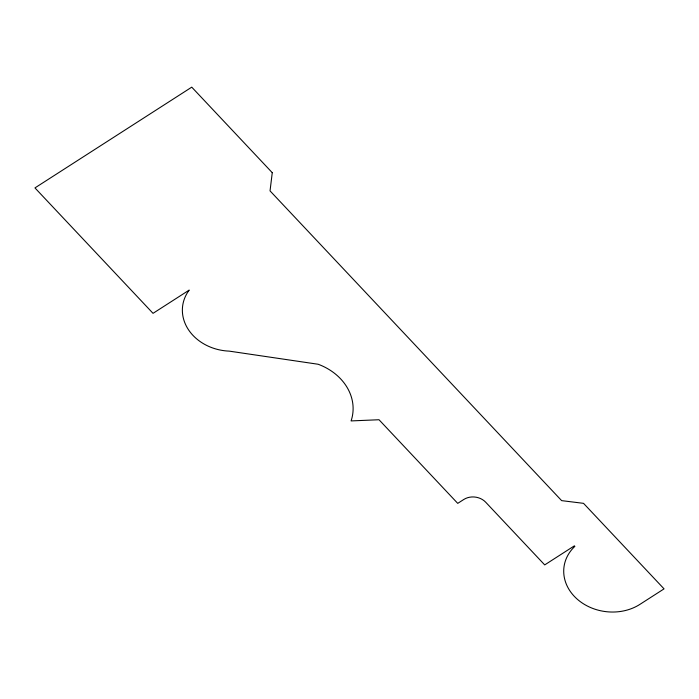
<?xml version="1.0" encoding="UTF-8"?>
<svg xmlns="http://www.w3.org/2000/svg" width="699" height="699" viewBox="0 0 699 699"><rect width="100%" height="100%" fill="white"/><g stroke="black" fill="none" stroke-linecap="round" stroke-linejoin="round"><path stroke-width="1.05" d="M272.261 172.688L270.041 190.888L561.638 500.633L583.534 503.341L664.05 588.864L639.926 604.364A46.816 38.899 7.2 0 1 577.042 598.999A46.816 38.899 7.2 0 1 574.858 546.356L574.377 545.84L544.704 564.906L485.665 502.188A15.605 12.966 7.2 0 0 463.769 499.488L457.731 503.367L379.015 419.741L351.09 420.92A55.544 46.16 7.2 0 0 318.176 364.258L229.193 351.125A46.973 39.03 7.2 0 1 188.363 329.561A46.973 39.03 7.2 0 1 189.211 290.085L153.029 313.335L34.95 187.909L191.753 87.157L272.261 172.688"/></g></svg>
